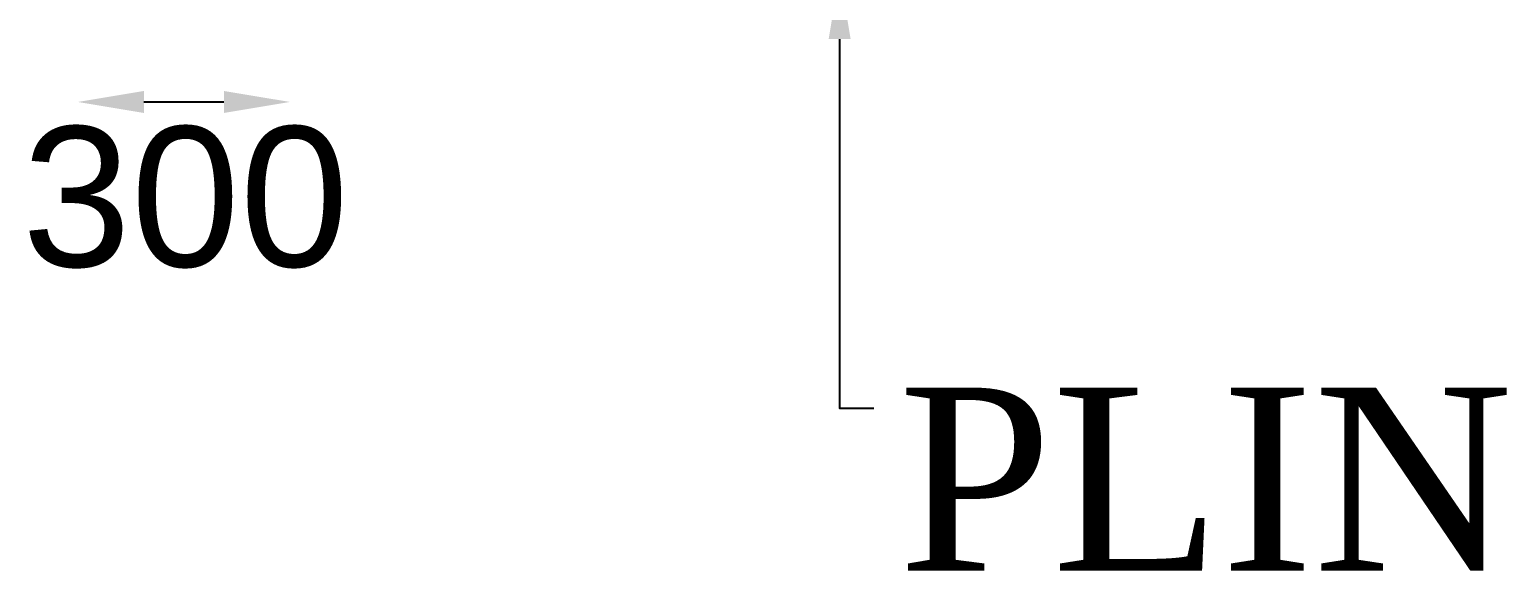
# Model space of a CAD drawing. Header units: metres. Extents: x -54 to 177, y -43 to 77.
# Drawn here: x 26.949 to 28.317, y 12.27 to 12.774 of the extents above; entities that cross this region are included whole.
import ezdxf

# ---------------------------------------------------------------- set-up
doc = ezdxf.new("R2010")
doc.units = ezdxf.units.M
doc.header["$LTSCALE"] = 2
doc.header["$MEASUREMENT"] = 0
doc.styles.add('B', font='romantic.ttf')
doc.styles.add('KOO', font='arial.ttf', dxfattribs={"height": 7})

# ---------------------------------------------------------------- blocks, each defined once
blk = doc.blocks.new('A$C64980A76')
at = {"color": 0}
blk.add_line((83.608, 47.385), (84.4, 47.385), dxfattribs=at)
blk.add_lwpolyline([(90.497, 48.007), (90.497, 44.351), (90.837, 44.351)], dxfattribs=at)
for points in [[(90.388, 48.007), (90.497, 48.661), (90.606, 48.007)], [(83.608, 47.494), (83.608, 47.276), (82.954, 47.385)], [(84.4, 47.494), (84.4, 47.276), (85.054, 47.385)]]:
    blk.add_solid(points, dxfattribs=at)
at = {"color": 0, "style": 'B'}
blk.add_text('PLINTH BAND', height=1.8132, dxfattribs=at).set_placement((91.078, 42.742))
at = {"color": 0, "insert": (84.019, 46.438), "char_height": 1.3882, "attachment_point": 5, "style": 'KOO'}
blk.add_mtext('\\A1;300', dxfattribs=at)

msp = doc.modelspace()

# ---------------------------------------------------------------- block references
at = {"xscale": 0.0939071323985137, "yscale": 0.0939071323985137, "zscale": 0.0939071323985137, "rotation": 359.9999780247499}
msp.add_blockref('A$C64980A76', (19.2037, 8.257), dxfattribs=at)

doc.saveas('drawing.dxf')
